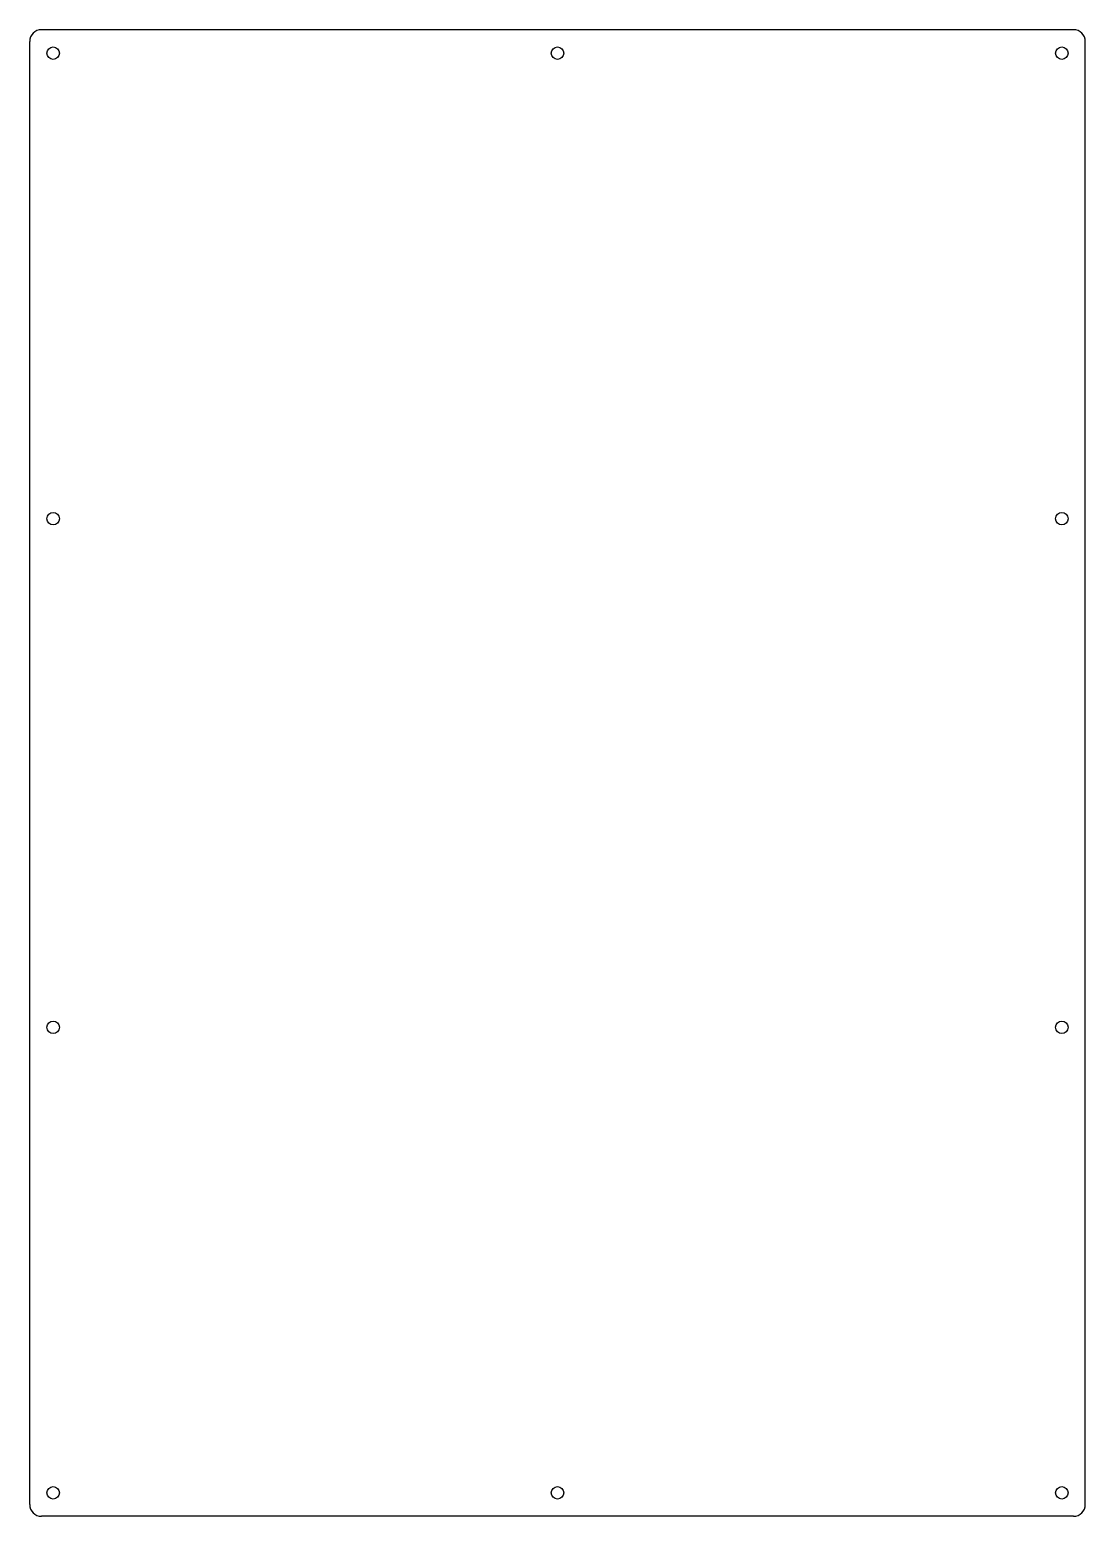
# Model space of a CAD drawing. Extents: x 0 to 270, y 0 to 380.
import ezdxf

# ---------------------------------------------------------------- set-up
doc = ezdxf.new("R2010")
doc.units = 0
doc.layers.add('20', color=53, linetype='CONTINUOUS')

msp = doc.modelspace()

# ---------------------------------------------------------------- linework, layer by layer
at = {"layer": '20'}
for p, q in [((267, 380), (3, 380)), ((0, 3), (0, 377)), ((270, 3), (270, 377)), ((267, 0), (3, 0))]:
    msp.add_line(p, q, dxfattribs=at)
for centre in [(6, 374), (135, 374), (264, 374), (6, 255), (264, 255), (6, 125), (264, 125), (6, 6), (135, 6), (264, 6)]:
    msp.add_circle(centre, 1.6, dxfattribs=at)
for centre, start, end in [((3, 377), 90, 180), ((267, 377), 0, 90), ((3, 3), 180, 270), ((267, 3), 270, 0)]:
    msp.add_arc(centre, 3, start, end, dxfattribs=at)

doc.saveas('drawing.dxf')
